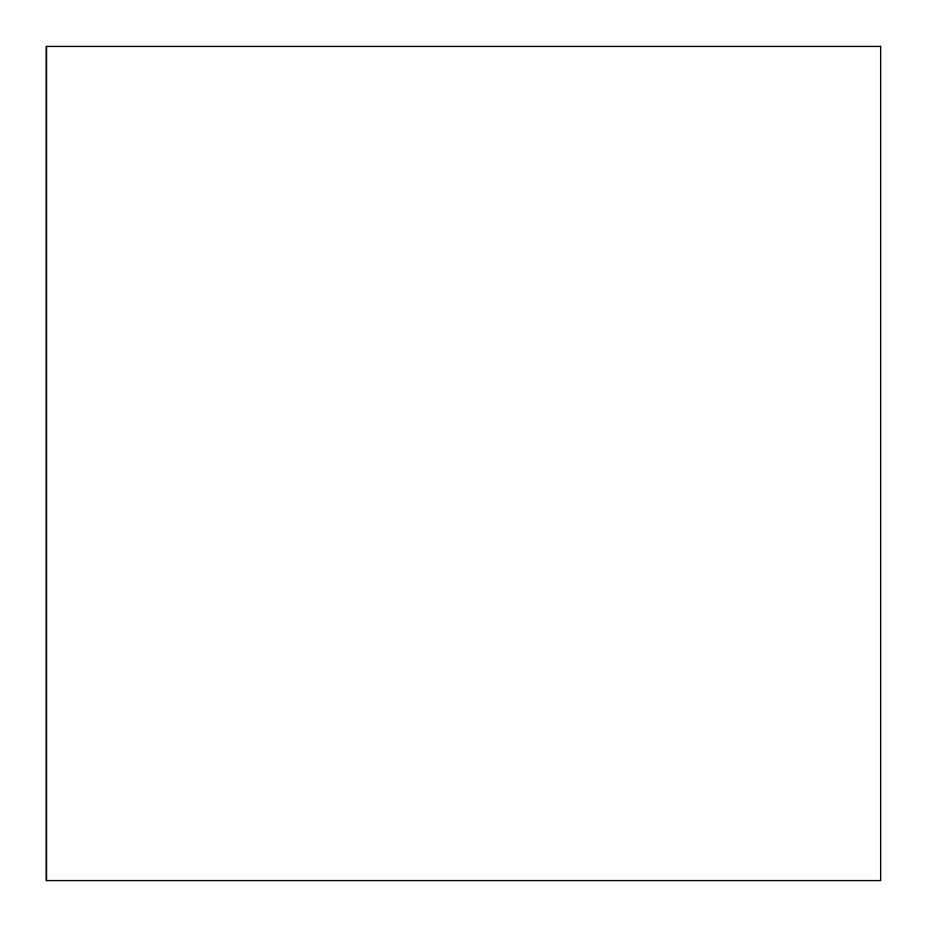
<?xml version="1.0" encoding="UTF-8"?>
<svg xmlns="http://www.w3.org/2000/svg" width="927" height="927" viewBox="0 0 927 927"><rect width="100%" height="100%" fill="white"/><g stroke="black" fill="none" stroke-linecap="round" stroke-linejoin="round"><path stroke-width="1.39" d="M46.489 46.42L46.489 880.58M880.65 46.42L46.35 46.42L46.35 880.58L880.65 880.58L880.65 46.42"/></g></svg>
